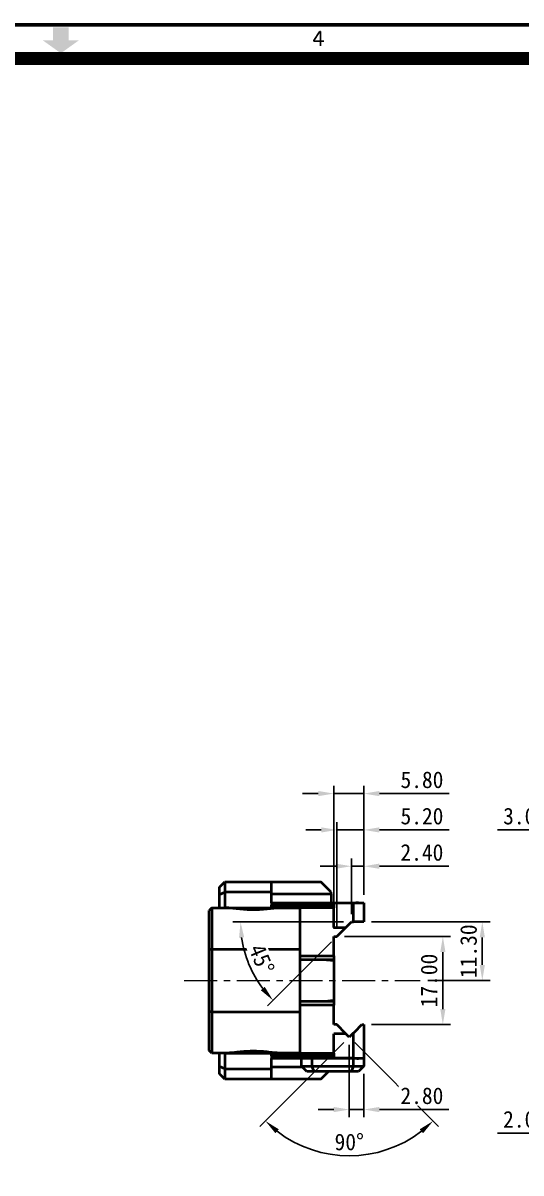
# Model space of a CAD drawing. Header units: millimetres. Extents: x 20 to 594, y 20 to 419.
# Drawn here: x 307.3 to 403.3, y 197.6 to 419.2 of the extents above; entities that cross this region are included whole.
import ezdxf

# ---------------------------------------------------------------- set-up
doc = ezdxf.new("R2010")
doc.units = ezdxf.units.MM
doc.linetypes.add('CENTERX2', pattern=[20.32, 12.7, -2.54, 2.54, -2.54])
doc.layers.get('0').update_dxf_attribs({"color": 6})
for name, color, linetype, lineweight in [('CENTER', 1, 'CENTERX2', 9), ('DIM', 2, 'Continuous', 9), ('OUTLINE', 3, 'Continuous', 40)]:
    doc.layers.add(name, color=color, linetype=linetype, lineweight=lineweight)
doc.styles.get("Standard").update_dxf_attribs({"font": '', "height": 3.2})
doc.styles.get('Standard').set_extended_font_data('GulimChe')
doc.dimstyles.new('척도 1배 - (x.xx)', dxfattribs={"dimtxt": 3.2, "dimasz": 3, "dimexe": 1.5, "dimexo": 1.5, "dimgap": 1, "dimtad": 1, "dimzin": 0, "dimdsep": 46, "dimtxsty": 'Standard', "dimcen": 0, "dimclrd": 2, "dimclre": 2, "dimclrt": 2, "dimadec": 0, "dimazin": 0, "dimtfac": 0.75, "dimtmove": 0, "dimatfit": 0, "dimfxl": 1, "dimtfill": 1, "dimtolj": 1, "dimtzin": 0, "dimarcsym": 0})

# ---------------------------------------------------------------- blocks, each defined once
blk = doc.blocks.new('A-2_규격도면_동인광학')
blk.add_hatch(color=256).paths.add_polyline_path([(296.05, 398.38), (293.05, 398.38), (293.05, 395.88), (291.05, 395.88), (294.55, 393.38), (298.05, 395.88), (296.05, 395.88)])
for p, q in [((343.37, 395.83), (344.47, 397.53)), ((344.66, 397.48), (344.66, 394.8)), ((345.26, 395.68), (343.46, 395.68))]:
    blk.add_line(p, q)
for points, const_width in [([(0, 0), (0, 398.86), (574, 398.86), (574, 0)], 0.7), ([(21.5, 6.5), (21.5, 392.36), (567.5, 392.36), (567.5, 6.5)], 2.5)]:
    blk.add_lwpolyline(points, close=True, dxfattribs=dict(const_width=const_width))
for centre, start, end in [((344.56, 397.48), 0, 147.0627), ((343.46, 395.78), 147.0627, 270)]:
    blk.add_arc(centre, 0.1, start, end)
blk = doc.blocks.new('*D329')
at = {"layer": 'Defpoints', "color": 0, "ltscale": 0.5, "transparency": 16777216}
for p in [(415.21, 216.68), (417.21, 215.68), (415.21, 205.28)]:
    blk.add_point(p, dxfattribs=at)
at = {"layer": 'DIM', "color": 2, "lineweight": -2, "ltscale": 0.5, "transparency": 16777216}
for p, q in [((415.21, 215.18), (415.21, 203.78)), ((417.21, 214.18), (417.21, 203.78)), ((412.21, 205.28), (398.79, 205.28)), ((417.21, 205.28), (415.21, 205.28)), ((420.21, 205.28), (423.21, 205.28))]:
    blk.add_line(p, q, dxfattribs=at)
at = {"layer": 'DIM', "color": 2, "ltscale": 0.5, "transparency": 16777216}
for points in [[(412.21, 205.78), (412.21, 204.78), (415.21, 205.28)], [(420.21, 205.78), (420.21, 204.78), (417.21, 205.28)]]:
    blk.add_solid(points, dxfattribs=at)
at = {"layer": 'DIM', "color": 2, "ltscale": 0.5, "transparency": 16777216, "insert": (404, 207.92), "char_height": 3.2, "attachment_point": 5, "bg_fill": 3, "box_fill_scale": 1.1, "bg_fill_color": 256, "bg_fill_true_color": 13158600, "bg_fill_transparency": 0}
blk.add_mtext('\\A1;2.00', dxfattribs=at)
blk = doc.blocks.new('*D344')
at = {"layer": 'Defpoints', "color": 0, "ltscale": 0.5, "transparency": 16777216}
for p in [(415.21, 263.71), (415.21, 252.68), (418.21, 241.68)]:
    blk.add_point(p, dxfattribs=at)
at = {"layer": 'DIM', "color": 2, "lineweight": -2, "ltscale": 0.5, "transparency": 16777216}
for p, q in [((415.21, 254.18), (415.21, 265.21)), ((418.21, 243.18), (418.21, 265.21)), ((412.21, 263.71), (398.8, 263.71)), ((418.21, 263.71), (415.21, 263.71)), ((421.21, 263.71), (424.21, 263.71))]:
    blk.add_line(p, q, dxfattribs=at)
at = {"layer": 'DIM', "color": 2, "ltscale": 0.5, "transparency": 16777216}
for points in [[(412.21, 264.21), (412.21, 263.21), (415.21, 263.71)], [(421.21, 264.21), (421.21, 263.21), (418.21, 263.71)]]:
    blk.add_solid(points, dxfattribs=at)
at = {"layer": 'DIM', "color": 2, "ltscale": 0.5, "transparency": 16777216, "insert": (404.01, 266.35), "char_height": 3.2, "attachment_point": 5, "bg_fill": 3, "box_fill_scale": 1.1, "bg_fill_color": 256, "bg_fill_true_color": 13158600, "bg_fill_transparency": 0}
blk.add_mtext('\\A1;3.00', dxfattribs=at)
blk = doc.blocks.new('*D382')
at = {"layer": 'Defpoints', "color": 0, "ltscale": 0.5, "transparency": 16777216}
for p in [(367.79, 243.18), (388.24, 243.18), (372.99, 226.18)]:
    blk.add_point(p, dxfattribs=at)
at = {"layer": 'DIM', "color": 2, "lineweight": -2, "ltscale": 0.5, "transparency": 16777216}
for p, q in [((369.29, 243.18), (389.74, 243.18)), ((388.24, 229.18), (388.24, 240.18)), ((374.49, 226.18), (389.74, 226.18))]:
    blk.add_line(p, q, dxfattribs=at)
at = {"layer": 'DIM', "color": 2, "ltscale": 0.5, "transparency": 16777216}
for points in [[(387.74, 240.18), (388.74, 240.18), (388.24, 243.18)], [(387.74, 229.18), (388.74, 229.18), (388.24, 226.18)]]:
    blk.add_solid(points, dxfattribs=at)
at = {"layer": 'DIM', "color": 2, "ltscale": 0.5, "transparency": 16777216, "insert": (385.59, 234.68), "char_height": 3.2, "attachment_point": 5, "rotation": 90, "bg_fill": 3, "box_fill_scale": 1.1, "bg_fill_color": 256, "bg_fill_true_color": 13158600, "bg_fill_transparency": 0}
blk.add_mtext('\\A1;17.00', dxfattribs=at)
blk = doc.blocks.new('*D383')
at = {"layer": 'Defpoints', "color": 0, "ltscale": 0.5, "transparency": 16777216}
for p in [(367.79, 226.18), (372.59, 226.18), (369.54, 224.43), (371.23, 224.82), (364.27, 201.69)]:
    blk.add_point(p, dxfattribs=at)
at = {"layer": 'DIM', "color": 2, "lineweight": -2, "ltscale": 0.5, "transparency": 16777216}
for p, q in [((369.13, 222.72), (352.96, 206.55)), ((371.25, 222.72), (387.42, 206.55))]:
    blk.add_line(p, q, dxfattribs=at)
blk.add_arc((370.19, 223.78), 22.87, 232.5214, 307.4786, dxfattribs=at)
at = {"layer": 'DIM', "color": 2, "ltscale": 0.5, "transparency": 16777216}
for points in [[(355.94, 205.26), (356.6, 206.01), (354.02, 207.61)], [(383.77, 206.01), (384.43, 205.26), (386.36, 207.61)]]:
    blk.add_solid(points, dxfattribs=at)
at = {"layer": 'DIM', "color": 2, "ltscale": 0.5, "transparency": 16777216, "insert": (370.19, 203.55), "char_height": 3.2, "attachment_point": 5, "bg_fill": 3, "box_fill_scale": 1.1, "bg_fill_color": 256, "bg_fill_true_color": 13158600, "bg_fill_transparency": 0}
blk.add_mtext('\\A1;90°', dxfattribs=at)
blk = doc.blocks.new('*D384')
at = {"layer": 'Defpoints', "color": 0, "ltscale": 0.5, "transparency": 16777216}
for p in [(372.99, 245.98), (383.87, 234.68)]:
    blk.add_point(p, dxfattribs=at)
at = {"layer": 'DIM', "color": 2, "lineweight": -2, "ltscale": 0.5, "transparency": 16777216}
for p, q in [((374.49, 245.98), (397.35, 245.98)), ((395.85, 242.98), (395.85, 237.68)), ((385.37, 234.68), (397.35, 234.68))]:
    blk.add_line(p, q, dxfattribs=at)
at = {"layer": 'DIM', "color": 2, "ltscale": 0.5, "transparency": 16777216}
for points in [[(395.35, 242.98), (396.35, 242.98), (395.85, 245.98)], [(395.35, 237.68), (396.35, 237.68), (395.85, 234.68)]]:
    blk.add_solid(points, dxfattribs=at)
at = {"layer": 'DIM', "color": 2, "ltscale": 0.5, "transparency": 16777216, "insert": (393.21, 240.33), "char_height": 3.2, "attachment_point": 5, "rotation": 90, "bg_fill": 3, "box_fill_scale": 1.1, "bg_fill_color": 256, "bg_fill_true_color": 13158600, "bg_fill_transparency": 0}
blk.add_mtext('\\A1;11.30', dxfattribs=at)
at = {"layer": 'Defpoints', "color": 0, "ltscale": 0.5, "transparency": 16777216}
blk.add_point((395.85, 234.68), dxfattribs=at)
blk = doc.blocks.new('*D385')
at = {"layer": 'Defpoints', "color": 0, "ltscale": 0.5, "transparency": 16777216}
for p in [(369.54, 244.93), (370.99, 245.98), (372.99, 245.98), (367.79, 243.18)]:
    blk.add_point(p, dxfattribs=at)
at = {"layer": 'DIM', "color": 2, "lineweight": -2, "ltscale": 0.5, "transparency": 16777216}
for p, q in [((369.09, 245.98), (347.71, 245.98)), ((366.73, 242.12), (354.41, 229.81))]:
    blk.add_line(p, q, dxfattribs=at)
blk.add_arc((370.59, 245.98), 21.37, 188.0485, 216.9515, dxfattribs=at)
at = {"layer": 'DIM', "color": 2, "ltscale": 0.5, "transparency": 16777216}
for points in [[(348.93, 242.95), (349.92, 243.02), (349.21, 245.98)], [(353.89, 233.46), (353.13, 232.8), (355.48, 230.87)]]:
    blk.add_solid(points, dxfattribs=at)
at = {"layer": 'DIM', "color": 2, "ltscale": 0.5, "transparency": 16777216, "insert": (353.28, 238.81), "char_height": 3.2, "attachment_point": 5, "rotation": 292.5, "bg_fill": 3, "box_fill_scale": 1.1, "bg_fill_color": 256, "bg_fill_true_color": 13158600, "bg_fill_transparency": 0}
blk.add_mtext('\\A1;45°', dxfattribs=at)
at = {"layer": 'Defpoints', "color": 0, "ltscale": 0.5, "transparency": 16777216}
blk.add_point((349.94, 240.45), dxfattribs=at)
blk = doc.blocks.new('*D386')
at = {"layer": 'Defpoints', "color": 0, "ltscale": 0.5, "transparency": 16777216}
for p in [(372.99, 256.71), (372.99, 249.68), (370.59, 245.98)]:
    blk.add_point(p, dxfattribs=at)
at = {"layer": 'DIM', "color": 2, "lineweight": -2, "ltscale": 0.5, "transparency": 16777216}
for p, q in [((370.59, 247.48), (370.59, 258.21)), ((372.99, 251.18), (372.99, 258.21)), ((367.59, 256.71), (364.59, 256.71)), ((370.59, 256.71), (372.99, 256.71)), ((375.99, 256.71), (389.41, 256.71))]:
    blk.add_line(p, q, dxfattribs=at)
at = {"layer": 'DIM', "color": 2, "ltscale": 0.5, "transparency": 16777216}
for points in [[(367.59, 257.21), (367.59, 256.21), (370.59, 256.71)], [(375.99, 257.21), (375.99, 256.21), (372.99, 256.71)]]:
    blk.add_solid(points, dxfattribs=at)
at = {"layer": 'DIM', "color": 2, "ltscale": 0.5, "transparency": 16777216, "insert": (384.2, 259.35), "char_height": 3.2, "attachment_point": 5, "bg_fill": 3, "box_fill_scale": 1.1, "bg_fill_color": 256, "bg_fill_true_color": 13158600, "bg_fill_transparency": 0}
blk.add_mtext('\\A1;2.40', dxfattribs=at)
blk = doc.blocks.new('*D387')
at = {"layer": 'Defpoints', "color": 0, "ltscale": 0.5, "transparency": 16777216}
for p in [(372.99, 263.71), (372.99, 249.68), (367.79, 243.18)]:
    blk.add_point(p, dxfattribs=at)
at = {"layer": 'DIM', "color": 2, "lineweight": -2, "ltscale": 0.5, "transparency": 16777216}
for p, q in [((367.79, 244.68), (367.79, 265.21)), ((372.99, 251.18), (372.99, 265.21)), ((364.79, 263.71), (361.79, 263.71)), ((367.79, 263.71), (372.99, 263.71)), ((375.99, 263.71), (389.44, 263.71))]:
    blk.add_line(p, q, dxfattribs=at)
at = {"layer": 'DIM', "color": 2, "ltscale": 0.5, "transparency": 16777216}
for points in [[(364.79, 264.21), (364.79, 263.21), (367.79, 263.71)], [(375.99, 264.21), (375.99, 263.21), (372.99, 263.71)]]:
    blk.add_solid(points, dxfattribs=at)
at = {"layer": 'DIM', "color": 2, "ltscale": 0.5, "transparency": 16777216, "insert": (384.21, 266.35), "char_height": 3.2, "attachment_point": 5, "bg_fill": 3, "box_fill_scale": 1.1, "bg_fill_color": 256, "bg_fill_true_color": 13158600, "bg_fill_transparency": 0}
blk.add_mtext('\\A1;5.20', dxfattribs=at)
blk = doc.blocks.new('*D388')
at = {"layer": 'Defpoints', "color": 0, "ltscale": 0.5, "transparency": 16777216}
for p in [(370.19, 223.78), (372.99, 218.18), (372.99, 209.82)]:
    blk.add_point(p, dxfattribs=at)
at = {"layer": 'DIM', "color": 2, "lineweight": -2, "ltscale": 0.5, "transparency": 16777216}
for p, q in [((370.19, 222.28), (370.19, 208.32)), ((372.99, 216.68), (372.99, 208.32)), ((367.19, 209.82), (364.19, 209.82)), ((370.19, 209.82), (372.99, 209.82)), ((375.99, 209.82), (389.41, 209.82))]:
    blk.add_line(p, q, dxfattribs=at)
at = {"layer": 'DIM', "color": 2, "ltscale": 0.5, "transparency": 16777216}
for points in [[(367.19, 210.32), (367.19, 209.32), (370.19, 209.82)], [(375.99, 210.32), (375.99, 209.32), (372.99, 209.82)]]:
    blk.add_solid(points, dxfattribs=at)
at = {"layer": 'DIM', "color": 2, "ltscale": 0.5, "transparency": 16777216, "insert": (384.2, 212.46), "char_height": 3.2, "attachment_point": 5, "bg_fill": 3, "box_fill_scale": 1.1, "bg_fill_color": 256, "bg_fill_true_color": 13158600, "bg_fill_transparency": 0}
blk.add_mtext('\\A1;2.80', dxfattribs=at)
blk = doc.blocks.new('*D389')
at = {"layer": 'Defpoints', "color": 0, "ltscale": 0.5, "transparency": 16777216}
for p in [(372.99, 270.71), (372.99, 249.68), (367.19, 243.18)]:
    blk.add_point(p, dxfattribs=at)
at = {"layer": 'DIM', "color": 2, "lineweight": -2, "ltscale": 0.5, "transparency": 16777216}
for p, q in [((364.19, 270.71), (361.19, 270.71)), ((367.19, 244.68), (367.19, 272.21)), ((367.19, 270.71), (372.99, 270.71)), ((372.99, 251.18), (372.99, 272.21)), ((375.99, 270.71), (389.44, 270.71))]:
    blk.add_line(p, q, dxfattribs=at)
at = {"layer": 'DIM', "color": 2, "ltscale": 0.5, "transparency": 16777216}
for points in [[(364.19, 271.21), (364.19, 270.21), (367.19, 270.71)], [(375.99, 271.21), (375.99, 270.21), (372.99, 270.71)]]:
    blk.add_solid(points, dxfattribs=at)
at = {"layer": 'DIM', "color": 2, "ltscale": 0.5, "transparency": 16777216, "insert": (384.21, 273.35), "char_height": 3.2, "attachment_point": 5, "bg_fill": 3, "box_fill_scale": 1.1, "bg_fill_color": 256, "bg_fill_true_color": 13158600, "bg_fill_transparency": 0}
blk.add_mtext('\\A1;5.80', dxfattribs=at)

msp = doc.modelspace()

# ---------------------------------------------------------------- linework, layer by layer
at = {"layer": 'OUTLINE'}
for p, q in [((345.189, 252.68), (346.189, 253.68)), ((345.189, 251.266), (345.189, 252.68)), ((346.189, 253.68), (346.189, 251.68)), ((346.189, 253.68), (355.189, 253.68)), ((355.189, 253.68), (364.689, 253.68)), ((355.189, 251.359), (355.189, 253.68)), ((366.689, 251.68), (364.689, 253.68)), ((345.189, 251.266), (346.189, 251.68)), ((345.189, 248.68), (345.189, 251.266)), ((346.189, 251.68), (346.189, 248.68)), ((355.189, 251.68), (346.189, 251.68)), ((355.189, 251.359), (366.689, 251.359)), ((355.189, 249.68), (355.189, 251.359)), ((366.689, 251.359), (366.689, 251.68)), ((366.689, 251.359), (366.689, 249.68)), ((343.689, 248.68), (343.189, 248.18)), ((343.689, 248.68), (343.689, 240.68)), ((343.689, 248.68), (346.367, 248.68)), ((346.349, 248.68), (357.011, 248.68)), ((355.189, 249.68), (371.989, 249.68)), ((355.189, 249.68), (355.189, 249.18)), ((355.189, 249.18), (367.189, 249.18)), ((355.189, 248.68), (355.189, 249.18)), ((357.011, 248.68), (360.689, 248.68)), ((367.189, 248.684), (360.689, 248.684)), ((360.689, 248.684), (360.689, 248.68)), ((360.689, 240.68), (360.689, 248.68)), ((370.989, 249.579), (367.189, 249.579)), ((367.189, 249.579), (367.189, 249.18)), ((367.189, 249.18), (367.189, 248.684)), ((367.189, 244.927), (367.189, 248.684)), ((370.989, 245.98), (370.989, 249.579)), ((371.989, 249.68), (372.989, 249.68)), ((372.989, 249.68), (372.989, 245.98)), ((343.189, 240.68), (343.189, 248.18)), ((367.189, 244.927), (369.536, 244.927)), ((367.789, 243.18), (369.536, 244.927)), ((369.536, 244.927), (370.589, 245.98)), ((370.589, 245.98), (370.989, 245.98)), ((372.989, 245.98), (370.989, 245.98)), ((367.189, 243.18), (367.789, 243.18)), ((367.189, 239.43), (367.189, 243.18)), ((343.689, 240.68), (343.189, 240.68)), ((343.189, 228.68), (343.189, 240.68)), ((360.689, 240.68), (343.689, 240.68)), ((343.689, 240.68), (343.689, 228.68)), ((360.689, 228.68), (360.689, 240.68)), ((360.689, 239.43), (367.189, 239.43)), ((367.189, 239.43), (367.189, 238.68)), ((367.189, 238.68), (360.689, 238.68)), ((367.189, 238.68), (367.189, 238.528)), ((367.189, 238.528), (367.189, 230.832)), ((360.689, 230.68), (367.189, 230.68)), ((367.189, 230.832), (367.189, 230.68)), ((367.189, 230.68), (367.189, 229.93)), ((343.189, 221.18), (343.189, 228.68)), ((343.689, 228.68), (343.189, 228.68)), ((343.689, 228.68), (343.689, 220.68)), ((343.689, 228.68), (360.689, 228.68)), ((367.189, 229.93), (360.689, 229.93)), ((360.689, 220.68), (360.689, 228.68)), ((367.189, 226.18), (367.189, 229.93)), ((367.789, 226.18), (367.189, 226.18)), ((369.536, 224.433), (367.789, 226.18)), ((371.232, 224.823), (372.589, 226.18)), ((372.589, 226.18), (372.989, 226.18)), ((372.989, 226.18), (372.989, 219.68)), ((369.536, 224.433), (367.189, 224.433)), ((367.189, 220.676), (367.189, 224.433)), ((370.189, 223.78), (369.536, 224.433)), ((370.842, 224.433), (370.189, 223.78)), ((371.232, 224.823), (370.842, 224.433)), ((370.989, 224.433), (370.842, 224.433)), ((370.989, 219.781), (370.989, 224.433)), ((343.689, 220.68), (343.189, 221.18)), ((346.367, 220.68), (343.689, 220.68)), ((345.189, 218.094), (345.189, 220.68)), ((346.189, 220.68), (346.189, 217.68)), ((346.349, 220.68), (357.011, 220.68)), ((355.189, 220.18), (355.189, 220.68)), ((367.189, 220.18), (355.189, 220.18)), ((355.189, 220.18), (355.189, 219.68)), ((371.989, 219.68), (355.189, 219.68)), ((355.189, 218), (355.189, 219.68)), ((360.689, 220.68), (357.011, 220.68)), ((360.689, 220.68), (360.689, 220.676)), ((360.689, 220.676), (367.189, 220.676)), ((360.989, 218.18), (360.989, 219.68)), ((362.989, 219.68), (362.989, 218.18)), ((367.189, 220.676), (367.189, 220.18)), ((367.189, 220.18), (367.189, 219.781)), ((367.189, 219.781), (370.989, 219.781)), ((370.989, 218.18), (370.989, 219.68)), ((372.989, 219.68), (371.989, 219.68)), ((372.989, 219.68), (372.989, 218.18)), ((345.189, 216.68), (345.189, 218.094)), ((346.189, 217.68), (345.189, 218.094)), ((346.189, 217.68), (355.189, 217.68)), ((346.189, 217.68), (346.189, 215.68)), ((355.189, 215.68), (355.189, 218)), ((361.168, 218), (355.189, 218)), ((361.989, 217.18), (360.989, 218.18)), ((360.989, 218.18), (362.989, 218.18)), ((362.989, 218.18), (370.989, 218.18)), ((363.403, 217.18), (362.989, 218.18)), ((370.989, 218.18), (370.575, 217.18)), ((370.989, 218.18), (372.989, 218.18)), ((372.989, 218.18), (371.989, 217.18)), ((346.189, 215.68), (345.189, 216.68)), ((355.189, 215.68), (346.189, 215.68)), ((364.689, 215.68), (355.189, 215.68)), ((363.403, 217.18), (361.989, 217.18)), ((370.575, 217.18), (363.403, 217.18)), ((364.689, 215.68), (366.189, 217.18)), ((371.989, 217.18), (370.575, 217.18))]:
    msp.add_line(p, q, dxfattribs=at)
for centre, radius, start, end in [((371.989, 244.68), 5, 90, 101.53696), ((354.989, 234.68), 19, 327.3631, 328.75016), ((371.989, 224.68), 5, 258.46304, 270)]:
    msp.add_arc(centre, radius, start, end, dxfattribs=at)
for points, knots in [([(357.011, 248.68), (356.674, 248.68), (356.305, 248.653), (355.501, 248.577), (355.061, 248.528), (354.15, 248.434), (353.676, 248.391), (352.936, 248.344), (352.686, 248.332), (352.187, 248.316), (351.687, 248.307), (351.187, 248.316), (350.686, 248.332), (350.435, 248.344), (349.698, 248.391), (349.224, 248.435), (348.538, 248.505), (348.313, 248.529), (347.881, 248.575), (347.673, 248.597), (347.073, 248.653), (346.704, 248.68), (346.367, 248.68)], [0, 0, 0, 0, 0.125, 0.125, 0.25, 0.25, 0.375, 0.375, 0.4375, 0.4375, 0.5, 0.5625, 0.5625, 0.625, 0.625, 0.75, 0.75, 0.8125, 0.8125, 0.875, 0.875, 1, 1, 1, 1]), ([(367.189, 238.528), (366.997, 238.532), (366.811, 238.542), (366.448, 238.57), (366.271, 238.589), (365.777, 238.643), (365.487, 238.68), (365.265, 238.68)], [0, 0, 0, 0, 0.25, 0.25, 0.5, 0.5, 1, 1, 1, 1]), ([(365.265, 230.68), (365.376, 230.68), (365.502, 230.689), (365.783, 230.716), (365.94, 230.735), (366.433, 230.789), (366.805, 230.823), (367.189, 230.832)], [0, 0, 0, 0, 0.25, 0.25, 0.5, 0.5, 1, 1, 1, 1]), ([(357.011, 220.68), (356.674, 220.68), (356.305, 220.707), (355.501, 220.782), (355.061, 220.832), (354.15, 220.926), (353.676, 220.969), (352.936, 221.016), (352.686, 221.028), (352.187, 221.044), (351.687, 221.053), (351.187, 221.044), (350.686, 221.028), (350.435, 221.015), (349.698, 220.969), (349.224, 220.925), (348.538, 220.855), (348.313, 220.831), (347.881, 220.785), (347.673, 220.763), (347.073, 220.707), (346.704, 220.68), (346.367, 220.68)], [0, 0, 0, 0, 0.125, 0.125, 0.25, 0.25, 0.375, 0.375, 0.4375, 0.4375, 0.5, 0.5625, 0.5625, 0.625, 0.625, 0.75, 0.75, 0.8125, 0.8125, 0.875, 0.875, 1, 1, 1, 1])]:
    msp.add_open_spline(points, degree=3, knots=knots, dxfattribs=at)

# ---------------------------------------------------------------- block references
msp.add_blockref('A-2_규격도면_동인광학', (20, 20))
msp.add_blockref('A-2_규격도면_동인광학', (20, 20))

# ---------------------------------------------------------------- next in the draw order: dimensions: what is measured, and where the dimension line sits
at = {"layer": 'DIM', "ltscale": 0.5}
for base, p1, p2, picture, middle in [((415.211, 263.708), (418.211, 241.68), (415.211, 252.68), '*D344', (404.007, 266.347)), ((415.211, 205.278), (417.211, 215.68), (415.211, 216.68), '*D329', (404, 207.916))]:
    dim = msp.add_linear_dim(base=base, p1=p1, p2=p2, dimstyle='척도 1배 - (x.xx)', dxfattribs=at)
    dim.commit()
    dim.dimension.update_dxf_attribs({"geometry": picture, "text_midpoint": middle})
dim = msp.add_linear_dim(base=(388.236, 243.18), p1=(372.989, 226.18), p2=(367.789, 243.18), angle=90, dimstyle='척도 1배 - (x.xx)', dxfattribs=at)
dim.commit()
dim.dimension.update_dxf_attribs({"geometry": '*D382', "text_midpoint": (388.236, 234.68), "dimtype": 160})

# ---------------------------------------------------------------- next in the draw order: linework, layer by layer
at = {"layer": 'CENTER', "ltscale": 0.5}
msp.add_line((338.347, 234.68), (383.874, 234.68), dxfattribs=at)

# ---------------------------------------------------------------- next in the draw order: dimensions: what is measured, and where the dimension line sits
at = {"layer": 'DIM', "ltscale": 0.5}
dim = msp.add_angular_dim_2l(base=(364.27, 201.69), line1=((371.232, 224.823), (372.589, 226.18)), line2=((369.536, 224.433), (367.789, 226.18)), dimstyle='척도 1배 - (x.xx)', dxfattribs=at)
dim.commit()
dim.dimension.update_dxf_attribs({"geometry": '*D383', "text_midpoint": (370.189, 200.91), "dimtype": 162})

# ---------------------------------------------------------------- next in the draw order: dimensions: what is measured, and where the dimension line sits
dim = msp.add_linear_dim(base=(395.85, 234.68), p1=(372.989, 245.98), p2=(383.874, 234.68), angle=90, dimstyle='척도 1배 - (x.xx)', dxfattribs=at)
dim.commit()
dim.dimension.update_dxf_attribs({"geometry": '*D384', "text_midpoint": (395.85, 240.33), "dimtype": 160})
dim = msp.add_linear_dim(base=(372.989, 209.822), p1=(370.189, 223.78), p2=(372.989, 218.18), dimstyle='척도 1배 - (x.xx)', dxfattribs=at)
dim.commit()
dim.dimension.update_dxf_attribs({"geometry": '*D388', "text_midpoint": (384.2, 212.46)})

# ---------------------------------------------------------------- next in the draw order: dimensions: what is measured, and where the dimension line sits
dim = msp.add_angular_dim_2l(base=(349.943, 240.448), line1=((372.989, 245.98), (370.989, 245.98)), line2=((367.789, 243.18), (369.536, 244.927)), dimstyle='척도 1배 - (x.xx)', dxfattribs=at)
dim.commit()
dim.dimension.update_dxf_attribs({"geometry": '*D385', "text_midpoint": (353.281, 238.811)})

# ---------------------------------------------------------------- next in the draw order: dimensions: what is measured, and where the dimension line sits
dim = msp.add_linear_dim(base=(372.989, 256.708), p1=(370.589, 245.98), p2=(372.989, 249.68), dimstyle='척도 1배 - (x.xx)', dxfattribs=at)
dim.commit()
dim.dimension.update_dxf_attribs({"geometry": '*D386', "text_midpoint": (384.2, 259.349)})

# ---------------------------------------------------------------- next in the draw order: dimensions: what is measured, and where the dimension line sits
dim = msp.add_linear_dim(base=(372.989, 263.708), p1=(367.789, 243.18), p2=(372.989, 249.68), dimstyle='척도 1배 - (x.xx)', dxfattribs=at)
dim.commit()
dim.dimension.update_dxf_attribs({"geometry": '*D387', "text_midpoint": (384.212, 266.347)})

# ---------------------------------------------------------------- next in the draw order: dimensions: what is measured, and where the dimension line sits
dim = msp.add_linear_dim(base=(372.989, 270.708), p1=(367.189, 243.18), p2=(372.989, 249.68), dimstyle='척도 1배 - (x.xx)', dxfattribs=at)
dim.commit()
dim.dimension.update_dxf_attribs({"geometry": '*D389', "text_midpoint": (384.212, 273.347)})

doc.saveas('drawing.dxf')
